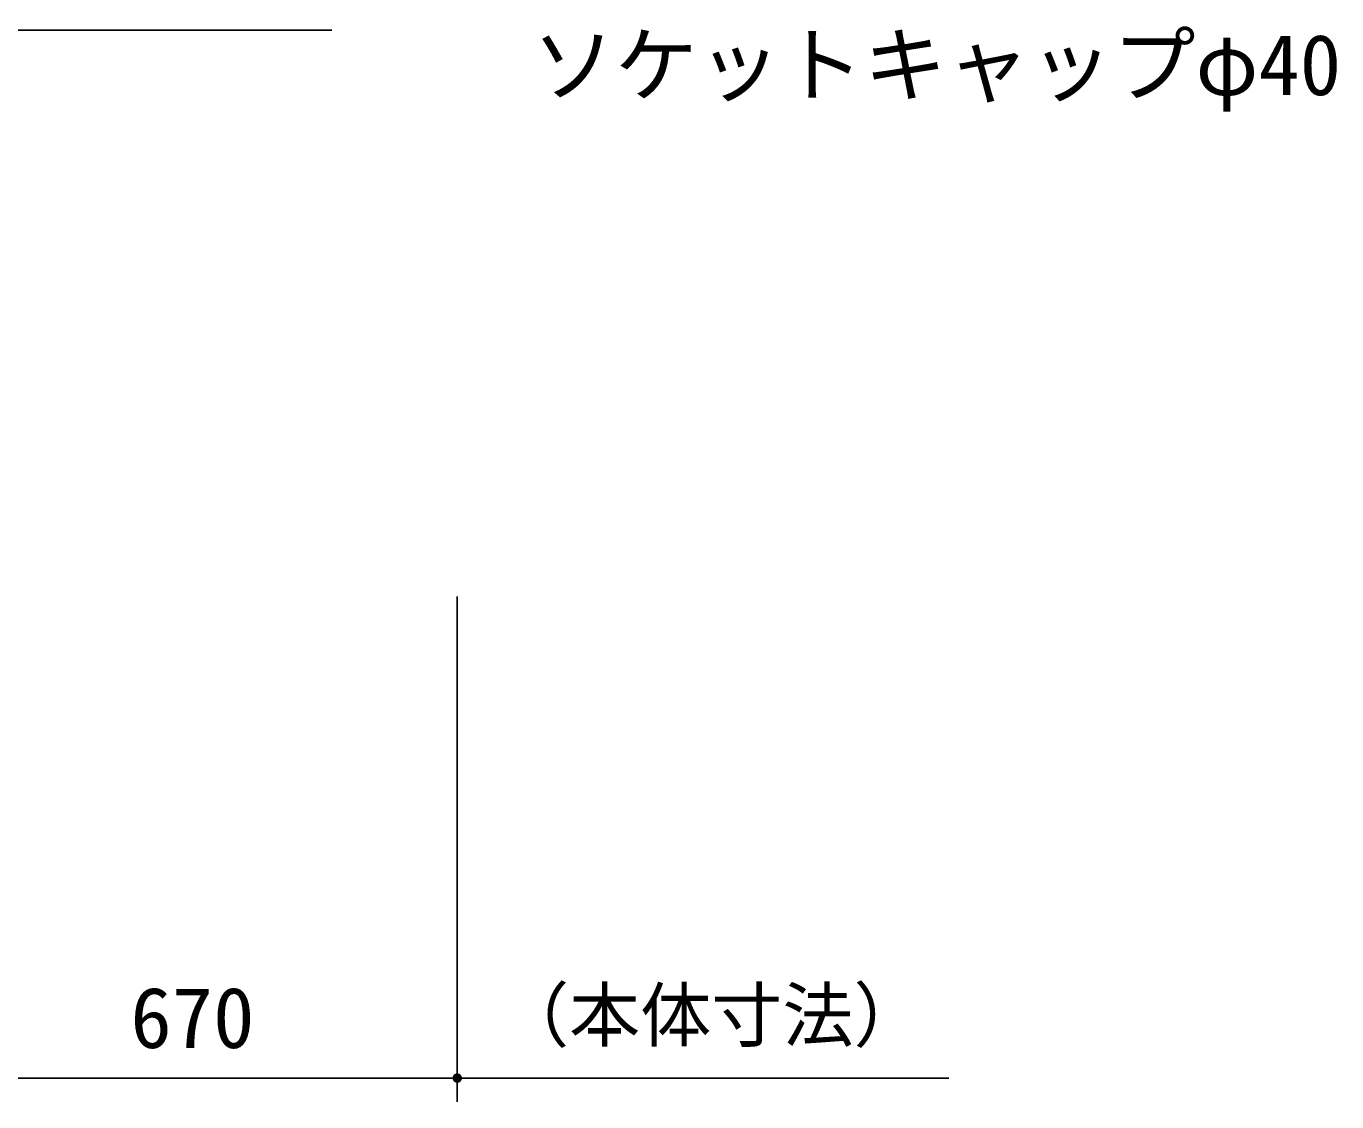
# Model space of a CAD drawing. Units: millimetres, scale not verified. Extents: x -8910 to 8910, y -6308 to 6308.
# Drawn here: x -3427 to -1768, y -742 to 619 of the extents above; entities that cross this region are included whole.
import ezdxf
from ezdxf.enums import TextEntityAlignment as Align

# ---------------------------------------------------------------- set-up
doc = ezdxf.new("R2010")
doc.units = ezdxf.units.MM
doc.header["$LTSCALE"] = 30
for name, color, linetype, lineweight in [('0-0_製作', 5, 'Continuous', 25), ('0-2_機器', 2, 'Continuous', 25), ('0-7_文字', 7, 'Continuous', 25), ('0-C_07', 3, 'Continuous', 25)]:
    doc.layers.add(name, color=color, linetype=linetype, lineweight=lineweight)
doc.styles.add('ＭＳ ゴシック', font='')
doc.styles.get('ＭＳ ゴシック').set_extended_font_data('MS Gothic')

msp = doc.modelspace()

# ---------------------------------------------------------------- linework, layer by layer
at = {"layer": '0-0_製作', "color": 2}
for p, q in [((-2881.77, -742.18), (-2881.77, -102.57)), ((-2881.77, -712.18), (-2259.35, -712.18))]:
    msp.add_line(p, q, dxfattribs=at)
at = {"layer": '0-0_製作'}
for points in [[(-2887.76, -711.81), (-2881.77, -712.18), (-2887.77, -712.18)], [(-2887.77, -712.18), (-2887.35, -714.39), (-2887.72, -712.94)], [(-2887.77, -712.18), (-2887.03, -715.07), (-2887.35, -714.39)], [(-2881.77, -712.18), (-2887.03, -715.07), (-2887.77, -712.18)], [(-2887.67, -711.06), (-2881.77, -712.18), (-2887.76, -711.81)], [(-2887.72, -712.94), (-2887.35, -714.39), (-2887.58, -713.68)], [(-2887.48, -710.33), (-2881.77, -712.18), (-2887.67, -711.06)], [(-2887.2, -709.63), (-2881.77, -712.18), (-2887.48, -710.33)], [(-2886.84, -708.97), (-2881.77, -712.18), (-2887.2, -709.63)], [(-2881.77, -712.18), (-2886.63, -715.71), (-2887.03, -715.07)], [(-2886.39, -708.36), (-2881.77, -712.18), (-2886.84, -708.97)], [(-2881.77, -712.18), (-2886.15, -716.29), (-2886.63, -715.71)], [(-2885.88, -707.81), (-2881.77, -712.18), (-2886.39, -708.36)], [(-2881.77, -712.18), (-2885.6, -716.81), (-2886.15, -716.29)], [(-2885.3, -707.33), (-2881.77, -712.18), (-2885.88, -707.81)], [(-2881.77, -712.18), (-2884.99, -717.25), (-2885.6, -716.81)], [(-2884.66, -706.93), (-2881.77, -712.18), (-2885.3, -707.33)], [(-2881.77, -712.18), (-2884.33, -717.61), (-2884.99, -717.25)], [(-2883.98, -706.61), (-2881.77, -712.18), (-2884.66, -706.93)], [(-2881.77, -712.18), (-2883.63, -717.89), (-2884.33, -717.61)], [(-2883.26, -706.37), (-2881.77, -712.18), (-2883.98, -706.61)], [(-2881.77, -712.18), (-2882.9, -718.08), (-2883.63, -717.89)], [(-2882.52, -706.23), (-2881.77, -712.18), (-2883.26, -706.37)], [(-2881.77, -712.18), (-2882.15, -718.17), (-2882.9, -718.08)], [(-2882.52, -706.23), (-2881.77, -706.18), (-2881.77, -712.18)], [(-2881.77, -712.18), (-2881.77, -718.18), (-2882.15, -718.17)], [(-2881.77, -706.18), (-2875.77, -712.18), (-2881.77, -712.18)], [(-2881.39, -706.2), (-2875.77, -712.18), (-2881.77, -706.18)], [(-2881.77, -712.18), (-2881.02, -718.14), (-2881.77, -718.18)], [(-2881.77, -712.18), (-2880.28, -718), (-2881.02, -718.14)], [(-2875.77, -712.18), (-2880.28, -718), (-2881.77, -712.18)], [(-2880.65, -706.29), (-2875.77, -712.18), (-2881.39, -706.2)], [(-2879.92, -706.48), (-2875.77, -712.18), (-2880.65, -706.29)], [(-2875.77, -712.18), (-2879.56, -717.76), (-2880.28, -718)], [(-2879.22, -706.75), (-2875.77, -712.18), (-2879.92, -706.48)], [(-2875.77, -712.18), (-2878.88, -717.44), (-2879.56, -717.76)], [(-2878.56, -707.12), (-2875.77, -712.18), (-2879.22, -706.75)], [(-2875.77, -712.18), (-2878.24, -717.04), (-2878.88, -717.44)], [(-2877.95, -707.56), (-2875.77, -712.18), (-2878.56, -707.12)], [(-2875.77, -712.18), (-2877.66, -716.56), (-2878.24, -717.04)], [(-2877.4, -708.08), (-2875.77, -712.18), (-2877.95, -707.56)], [(-2875.77, -712.18), (-2877.15, -716.01), (-2877.66, -716.56)], [(-2876.92, -708.66), (-2875.77, -712.18), (-2877.4, -708.08)], [(-2875.77, -712.18), (-2876.71, -715.4), (-2877.15, -716.01)], [(-2876.51, -709.29), (-2875.77, -712.18), (-2876.92, -708.66)], [(-2875.77, -712.18), (-2876.34, -714.74), (-2876.71, -715.4)], [(-2876.19, -709.98), (-2875.77, -712.18), (-2876.51, -709.29)], [(-2875.77, -712.18), (-2876.07, -714.04), (-2876.34, -714.74)], [(-2876.19, -709.98), (-2875.82, -711.43), (-2875.77, -712.18)], [(-2875.96, -710.69), (-2875.82, -711.43), (-2876.19, -709.98)], [(-2875.77, -712.18), (-2875.88, -713.31), (-2876.07, -714.04)], [(-2875.77, -712.18), (-2875.78, -712.56), (-2875.88, -713.31)]]:
    msp.add_solid(points, dxfattribs=at)
at = {"layer": '0-2_機器'}
msp.add_line((-3551.8, -712.18), (-2881.77, -712.18), dxfattribs=at)
at = {"layer": '0-7_文字', "color": 3}
msp.add_line((-3040.55, 614.04), (-3553.31, 614.04), dxfattribs=at)

# ---------------------------------------------------------------- texts
at = {"layer": '0-0_製作', "color": 4, "style": 'ＭＳ ゴシック'}
for s, height, p in [('（本体寸法）', 65.98, (-2830.1, -685.22)), ('670', 76.98, (-3295.53, -697.18))]:
    msp.add_text(s, height=height, dxfattribs=at).set_placement(p, align=Align.BOTTOM_LEFT)
at = {"layer": '0-C_07', "color": 4, "style": 'ＭＳ ゴシック'}
msp.add_text('\u3000ソケットキャップφ40', height=76.98, dxfattribs=at).set_placement((-2892.21, 508.76), align=Align.BOTTOM_LEFT)

doc.saveas('drawing.dxf')
